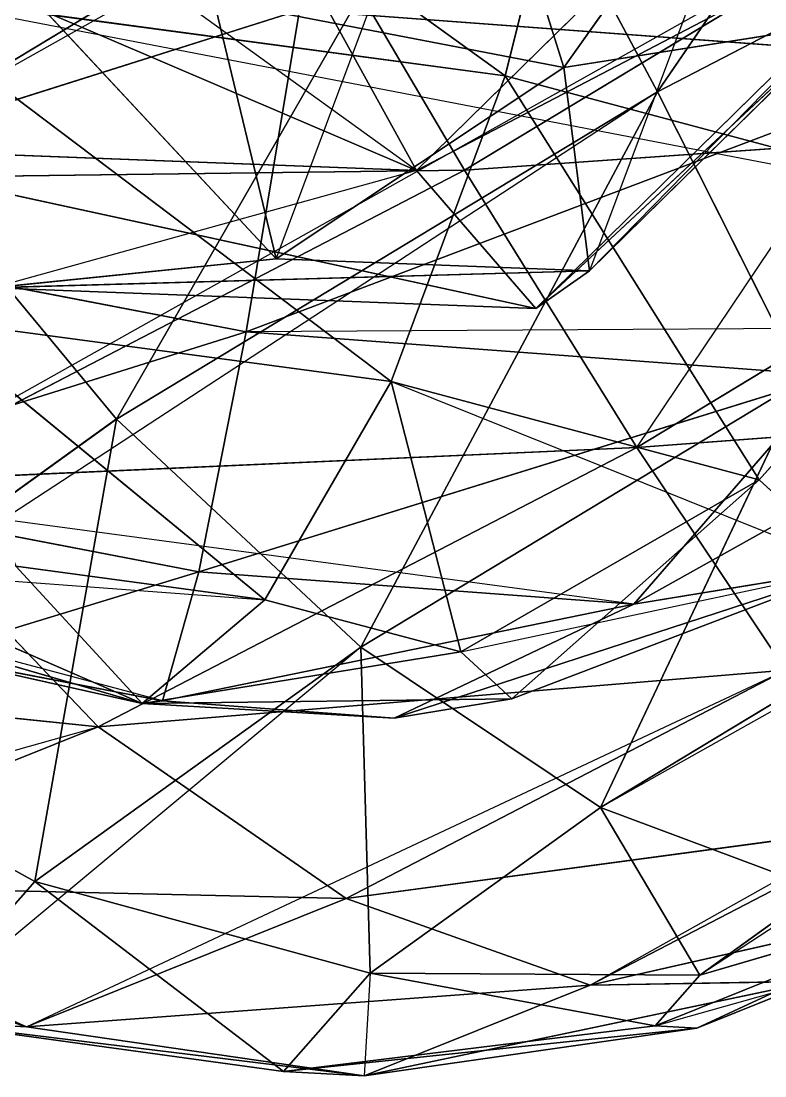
# Model space of a CAD drawing. Header units: metres. Extents: x -96 to 96, y -95 to 95.
# Drawn here: x -18.2 to 31.6, y -95.3 to -24.7 of the extents above; entities that cross this region are included whole.
import ezdxf

# ---------------------------------------------------------------- set-up
doc = ezdxf.new("R2010")
doc.units = ezdxf.units.M

msp = doc.modelspace()

# ---------------------------------------------------------------- linework, layer by layer
for p, q in [((53.25736, 12.761921, -490.5388), (24.44229, -29.412537, -499.74603)), ((53.25736, 12.761921, -490.5388), (24.44229, -29.412537, -499.74603)), ((-27.82807, 2.0124717, -346.3179), (14.248211, -28.329105, -348.05127)), ((-27.82807, 2.0124717, -346.3179), (14.248211, -28.329105, -348.05127)), ((8.312552, -34.679066, -381.56335), (41.955063, -1.609684, -390.4289)), ((8.312552, -34.679066, -381.56335), (41.955063, -1.609684, -390.4289)), ((20.175062, -4.4258366, -343.71844), (14.248211, -28.329105, -348.05127)), ((20.175062, -4.4258366, -343.71844), (14.248211, -28.329105, -348.05127)), ((18.16326, -27.775137, -448.37128), (11.5735655, -6.7144423, -459.78958)), ((18.16326, -27.775137, -448.37128), (11.5735655, -6.7144423, -459.78958)), ((18.16326, -27.775137, -448.37128), (32.551098, -7.5192847, -448.15793)), ((18.16326, -27.775137, -448.37128), (32.551098, -7.5192847, -448.15793)), ((-27.3273, -32.541424, -497.77515), (13.069283, -8.111326, -506.4519)), ((-27.3273, -32.541424, -497.77515), (13.069283, -8.111326, -506.4519)), ((13.069283, -8.111326, -506.4519), (-11.776285, -51.31596, -491.96667)), ((13.069283, -8.111326, -506.4519), (-11.776285, -51.31596, -491.96667)), ((13.069283, -8.111326, -506.4519), (24.44229, -29.412537, -499.74603)), ((13.069283, -8.111326, -506.4519), (24.44229, -29.412537, -499.74603)), ((51.90952, -10.229982, -331.5876), (11.512928, -34.660088, -322.91083)), ((51.90952, -10.229982, -331.5876), (11.512928, -34.660088, -322.91083)), ((24.44229, -29.412537, -499.74603), (60.473938, -10.698093, -485.47873)), ((24.44229, -29.412537, -499.74603), (60.473938, -10.698093, -485.47873)), ((-1.0914116, -40.58866, -439.2924), (-27.252522, -12.49354, -451.17834)), ((-1.0914116, -40.58866, -439.2924), (-27.252522, -12.49354, -451.17834)), ((-0.8056221, -13.742655, -316.68436), (11.512928, -34.660088, -322.91083)), ((-0.8056221, -13.742655, -316.68436), (11.512928, -34.660088, -322.91083)), ((8.312552, -34.679066, -381.56335), (-38.216896, -14.751348, -388.67487)), ((8.312552, -34.679066, -381.56335), (-38.216896, -14.751348, -388.67487)), ((45.41578, -15.281597, -410.8851), (8.312552, -34.679066, -381.56335)), ((45.41578, -15.281597, -410.8851), (8.312552, -34.679066, -381.56335)), ((16.280512, -43.92052, -403.2073), (45.41578, -15.281597, -410.8851)), ((16.280512, -43.92052, -403.2073), (45.41578, -15.281597, -410.8851)), ((8.312552, -34.679066, -381.56335), (-1.8827496, -16.145382, -368.52826)), ((8.312552, -34.679066, -381.56335), (-1.8827496, -16.145382, -368.52826)), ((14.248211, -28.329105, -348.05127), (-27.965034, -22.66735, -350.3372)), ((-27.965034, -22.66735, -350.3372), (6.6028185, -48.81546, -360.18073)), ((14.248211, -28.329105, -348.05127), (-27.965034, -22.66735, -350.3372)), ((-27.965034, -22.66735, -350.3372), (6.6028185, -48.81546, -360.18073)), ((18.16326, -27.775137, -448.37128), (-5.2476873, -23.24913, -455.3568)), ((-5.2476873, -23.24913, -455.3568), (-1.0914116, -40.58866, -439.2924)), ((18.16326, -27.775137, -448.37128), (-5.2476873, -23.24913, -455.3568)), ((-5.2476873, -23.24913, -455.3568), (-1.0914116, -40.58866, -439.2924)), ((0.46653748, -23.937122, -480.59503), (-43.205982, -37.75579, -456.18637)), ((0.46653748, -23.937122, -480.59503), (-43.205982, -37.75579, -456.18637)), ((0.46653748, -23.937122, -480.59503), (-3.0831723, -45.48704, -468.41852)), ((0.46653748, -23.937122, -480.59503), (-3.0831723, -45.48704, -468.41852)), ((0.46653748, -23.937122, -480.59503), (45.056908, -27.245525, -461.7998)), ((0.46653748, -23.937122, -480.59503), (45.056908, -27.245525, -461.7998)), ((36.707375, -24.858818, -432.0935), (16.280512, -43.92052, -403.2073)), ((36.707375, -24.858818, -432.0935), (16.280512, -43.92052, -403.2073)), ((18.16326, -27.775137, -448.37128), (36.707375, -24.858818, -432.0935)), ((18.16326, -27.775137, -448.37128), (36.707375, -24.858818, -432.0935)), ((19.88612, -41.39351, -427.6607), (36.707375, -24.858818, -432.0935)), ((19.88612, -41.39351, -427.6607), (36.707375, -24.858818, -432.0935)), ((45.056908, -27.245525, -461.7998), (-3.0831723, -45.48704, -468.41852)), ((45.056908, -27.245525, -461.7998), (-3.0831723, -45.48704, -468.41852)), ((18.16326, -27.775137, -448.37128), (-1.0914116, -40.58866, -439.2924)), ((18.16326, -27.775137, -448.37128), (-1.0914116, -40.58866, -439.2924)), ((18.16326, -27.775137, -448.37128), (19.88612, -41.39351, -427.6607)), ((18.16326, -27.775137, -448.37128), (19.88612, -41.39351, -427.6607)), ((14.248211, -28.329105, -348.05127), (6.6028185, -48.81546, -360.18073)), ((14.248211, -28.329105, -348.05127), (6.6028185, -48.81546, -360.18073)), ((47.441204, -37.197357, -373.3261), (14.248211, -28.329105, -348.05127)), ((14.248211, -28.329105, -348.05127), (31.23956, -55.397713, -378.9404)), ((47.441204, -37.197357, -373.3261), (14.248211, -28.329105, -348.05127)), ((14.248211, -28.329105, -348.05127), (31.23956, -55.397713, -378.9404)), ((-11.776285, -51.31596, -491.96667), (24.44229, -29.412537, -499.74603)), ((-11.776285, -51.31596, -491.96667), (24.44229, -29.412537, -499.74603)), ((24.44229, -29.412537, -499.74603), (4.577246, -66.59339, -480.68762)), ((24.44229, -29.412537, -499.74603), (4.577246, -66.59339, -480.68762)), ((24.44229, -29.412537, -499.74603), (34.149593, -48.709312, -487.03943)), ((24.44229, -29.412537, -499.74603), (34.149593, -48.709312, -487.03943)), ((11.512928, -34.660088, -322.91083), (59.265495, -31.31207, -342.96698)), ((11.512928, -34.660088, -322.91083), (59.265495, -31.31207, -342.96698)), ((59.265495, -31.31207, -342.96698), (23.046911, -53.2155, -335.18762)), ((59.265495, -31.31207, -342.96698), (23.046911, -53.2155, -335.18762)), ((-33.64251, -33.069374, -404.82666), (8.312552, -34.679066, -381.56335)), ((16.280512, -43.92052, -403.2073), (-33.64251, -33.069374, -404.82666)), ((-33.64251, -33.069374, -404.82666), (8.312552, -34.679066, -381.56335)), ((16.280512, -43.92052, -403.2073), (-33.64251, -33.069374, -404.82666)), ((-27.3273, -32.541424, -497.77515), (-11.776285, -51.31596, -491.96667)), ((-27.3273, -32.541424, -497.77515), (-11.776285, -51.31596, -491.96667)), ((-42.41138, -35.35223, -333.1588), (11.512928, -34.660088, -322.91083)), ((-42.41138, -35.35223, -333.1588), (11.512928, -34.660088, -322.91083)), ((11.512928, -34.660088, -322.91083), (-28.67514, -55.533333, -338.8239)), ((11.512928, -34.660088, -322.91083), (-28.67514, -55.533333, -338.8239)), ((16.280512, -43.92052, -403.2073), (8.312552, -34.679066, -381.56335)), ((16.280512, -43.92052, -403.2073), (8.312552, -34.679066, -381.56335)), ((11.512928, -34.660088, -322.91083), (23.046911, -53.2155, -335.18762)), ((11.512928, -34.660088, -322.91083), (23.046911, -53.2155, -335.18762)), ((47.441204, -37.197357, -373.3261), (31.23956, -55.397713, -378.9404)), ((47.441204, -37.197357, -373.3261), (31.23956, -55.397713, -378.9404)), ((-43.205982, -37.75579, -456.18637), (-3.0831723, -45.48704, -468.41852)), ((-43.205982, -37.75579, -456.18637), (-3.0831723, -45.48704, -468.41852)), ((-1.0914116, -40.58866, -439.2924), (-20.053642, -42.52649, -423.35394)), ((-1.0914116, -40.58866, -439.2924), (-20.053642, -42.52649, -423.35394)), ((-1.0914116, -40.58866, -439.2924), (19.88612, -41.39351, -427.6607)), ((-1.0914116, -40.58866, -439.2924), (19.88612, -41.39351, -427.6607)), ((19.88612, -41.39351, -427.6607), (-20.053642, -42.52649, -423.35394)), ((19.88612, -41.39351, -427.6607), (-20.053642, -42.52649, -423.35394)), ((19.88612, -41.39351, -427.6607), (16.280512, -43.92052, -403.2073)), ((19.88612, -41.39351, -427.6607), (16.280512, -43.92052, -403.2073)), ((-20.053642, -42.52649, -423.35394), (16.280512, -43.92052, -403.2073)), ((-20.053642, -42.52649, -423.35394), (16.280512, -43.92052, -403.2073)), ((6.6028185, -48.81546, -360.18073), (-24.729002, -44.613148, -361.8774)), ((-24.729002, -44.613148, -361.8774), (-1.8389711, -63.413948, -378.64386)), ((6.6028185, -48.81546, -360.18073), (-24.729002, -44.613148, -361.8774)), ((-24.729002, -44.613148, -361.8774), (-1.8389711, -63.413948, -378.64386)), ((56.08258, -45.12255, -414.33533), (22.84329, -63.709953, -437.25287)), ((56.08258, -45.12255, -414.33533), (22.84329, -63.709953, -437.25287)), ((-3.0831723, -45.48704, -468.41852), (-36.04125, -55.812202, -440.44156)), ((-3.0831723, -45.48704, -468.41852), (-36.04125, -55.812202, -440.44156)), ((-3.0831723, -45.48704, -468.41852), (-6.2610073, -61.550545, -449.5206)), ((-3.0831723, -45.48704, -468.41852), (-6.2610073, -61.550545, -449.5206)), ((-3.0831723, -45.48704, -468.41852), (36.12894, -48.396404, -451.89026)), ((-3.0831723, -45.48704, -468.41852), (36.12894, -48.396404, -451.89026)), ((36.12894, -48.396404, -451.89026), (-6.2610073, -61.550545, -449.5206)), ((36.12894, -48.396404, -451.89026), (-6.2610073, -61.550545, -449.5206)), ((4.577246, -66.59339, -480.68762), (34.149593, -48.709312, -487.03943)), ((4.577246, -66.59339, -480.68762), (34.149593, -48.709312, -487.03943)), ((34.149593, -48.709312, -487.03943), (20.618853, -77.332596, -464.70667)), ((34.149593, -48.709312, -487.03943), (20.618853, -77.332596, -464.70667)), ((36.12894, -48.396404, -451.89026), (22.84329, -63.709953, -437.25287)), ((36.12894, -48.396404, -451.89026), (22.84329, -63.709953, -437.25287)), ((6.6028185, -48.81546, -360.18073), (-1.8389711, -63.413948, -378.64386)), ((6.6028185, -48.81546, -360.18073), (-1.8389711, -63.413948, -378.64386)), ((31.23956, -55.397713, -378.9404), (6.6028185, -48.81546, -360.18073)), ((6.6028185, -48.81546, -360.18073), (11.269968, -66.9163, -388.62567)), ((31.23956, -55.397713, -378.9404), (6.6028185, -48.81546, -360.18073)), ((6.6028185, -48.81546, -360.18073), (11.269968, -66.9163, -388.62567)), ((23.046911, -53.2155, -335.18762), (62.58262, -50.260277, -359.0299)), ((23.046911, -53.2155, -335.18762), (62.58262, -50.260277, -359.0299)), ((-38.47709, -70.53939, -464.22513), (-11.776285, -51.31596, -491.96667)), ((-38.47709, -70.53939, -464.22513), (-11.776285, -51.31596, -491.96667)), ((-11.776285, -51.31596, -491.96667), (-17.223864, -82.289246, -458.03674)), ((-11.776285, -51.31596, -491.96667), (-17.223864, -82.289246, -458.03674)), ((-11.776285, -51.31596, -491.96667), (4.577246, -66.59339, -480.68762)), ((-11.776285, -51.31596, -491.96667), (4.577246, -66.59339, -480.68762)), ((-28.67514, -55.533333, -338.8239), (23.046911, -53.2155, -335.18762)), ((-28.67514, -55.533333, -338.8239), (23.046911, -53.2155, -335.18762)), ((23.046911, -53.2155, -335.18762), (-12.984734, -71.92995, -349.45493)), ((23.046911, -53.2155, -335.18762), (-12.984734, -71.92995, -349.45493)), ((23.046911, -53.2155, -335.18762), (33.01026, -68.144356, -352.67807)), ((23.046911, -53.2155, -335.18762), (33.01026, -68.144356, -352.67807)), ((-28.67514, -55.533333, -338.8239), (-12.984734, -71.92995, -349.45493)), ((-28.67514, -55.533333, -338.8239), (-12.984734, -71.92995, -349.45493)), ((31.23956, -55.397713, -378.9404), (11.269968, -66.9163, -388.62567)), ((31.23956, -55.397713, -378.9404), (11.269968, -66.9163, -388.62567)), ((31.23956, -55.397713, -378.9404), (14.682716, -70.0462, -404.82147)), ((31.23956, -55.397713, -378.9404), (14.682716, -70.0462, -404.82147)), ((37.653427, -61.28001, -409.37857), (31.23956, -55.397713, -378.9404)), ((37.653427, -61.28001, -409.37857), (31.23956, -55.397713, -378.9404)), ((-36.04125, -55.812202, -440.44156), (-6.2610073, -61.550545, -449.5206)), ((-36.04125, -55.812202, -440.44156), (-6.2610073, -61.550545, -449.5206)), ((-30.943281, -61.254543, -390.9116), (-10.058958, -70.363785, -401.2137)), ((-30.943281, -61.254543, -390.9116), (-10.058958, -70.363785, -401.2137)), ((-1.8389711, -63.413948, -378.64386), (-18.510288, -61.177948, -379.54663)), ((-18.510288, -61.177948, -379.54663), (-10.058958, -70.363785, -401.2137)), ((-1.8389711, -63.413948, -378.64386), (-18.510288, -61.177948, -379.54663)), ((-18.510288, -61.177948, -379.54663), (-10.058958, -70.363785, -401.2137)), ((37.653427, -61.28001, -409.37857), (6.8024063, -71.33915, -419.65308)), ((37.653427, -61.28001, -409.37857), (6.8024063, -71.33915, -419.65308)), ((37.653427, -61.28001, -409.37857), (14.682716, -70.0462, -404.82147)), ((37.653427, -61.28001, -409.37857), (14.682716, -70.0462, -404.82147)), ((22.84329, -63.709953, -437.25287), (37.653427, -61.28001, -409.37857)), ((22.84329, -63.709953, -437.25287), (37.653427, -61.28001, -409.37857)), ((-6.2610073, -61.550545, -449.5206), (-24.529411, -67.13684, -421.34976)), ((-6.2610073, -61.550545, -449.5206), (-24.529411, -67.13684, -421.34976)), ((-6.2610073, -61.550545, -449.5206), (-8.683671, -70.19015, -426.1806)), ((-6.2610073, -61.550545, -449.5206), (-8.683671, -70.19015, -426.1806)), ((-6.2610073, -61.550545, -449.5206), (22.84329, -63.709953, -437.25287)), ((-6.2610073, -61.550545, -449.5206), (22.84329, -63.709953, -437.25287)), ((-1.8389711, -63.413948, -378.64386), (-10.058958, -70.363785, -401.2137)), ((-1.8389711, -63.413948, -378.64386), (-10.058958, -70.363785, -401.2137)), ((11.269968, -66.9163, -388.62567), (-1.8389711, -63.413948, -378.64386)), ((11.269968, -66.9163, -388.62567), (-1.8389711, -63.413948, -378.64386)), ((-33.32042, -63.60789, -407.42093), (-10.058958, -70.363785, -401.2137)), ((-33.32042, -63.60789, -407.42093), (-10.058958, -70.363785, -401.2137)), ((22.84329, -63.709953, -437.25287), (-8.683671, -70.19015, -426.1806)), ((22.84329, -63.709953, -437.25287), (-8.683671, -70.19015, -426.1806)), ((22.84329, -63.709953, -437.25287), (6.8024063, -71.33915, -419.65308)), ((22.84329, -63.709953, -437.25287), (6.8024063, -71.33915, -419.65308)), ((20.618853, -77.332596, -464.70667), (41.52966, -64.686646, -469.19806)), ((20.618853, -77.332596, -464.70667), (41.52966, -64.686646, -469.19806)), ((-17.223864, -82.289246, -458.03674), (4.577246, -66.59339, -480.68762)), ((-17.223864, -82.289246, -458.03674), (4.577246, -66.59339, -480.68762)), ((11.269968, -66.9163, -388.62567), (-10.058958, -70.363785, -401.2137)), ((11.269968, -66.9163, -388.62567), (-10.058958, -70.363785, -401.2137)), ((4.577246, -66.59339, -480.68762), (5.2031345, -88.431244, -448.69006)), ((4.577246, -66.59339, -480.68762), (20.618853, -77.332596, -464.70667)), ((4.577246, -66.59339, -480.68762), (5.2031345, -88.431244, -448.69006)), ((4.577246, -66.59339, -480.68762), (20.618853, -77.332596, -464.70667)), ((14.682716, -70.0462, -404.82147), (11.269968, -66.9163, -388.62567)), ((14.682716, -70.0462, -404.82147), (11.269968, -66.9163, -388.62567)), ((-57.886345, -67.256744, -375.06296), (-12.984734, -71.92995, -349.45493)), ((-57.886345, -67.256744, -375.06296), (-12.984734, -71.92995, -349.45493)), ((-24.529411, -67.13684, -421.34976), (-8.683671, -70.19015, -426.1806)), ((-24.529411, -67.13684, -421.34976), (-10.058958, -70.363785, -401.2137)), ((-24.529411, -67.13684, -421.34976), (-8.683671, -70.19015, -426.1806)), ((-24.529411, -67.13684, -421.34976), (-10.058958, -70.363785, -401.2137)), ((-12.984734, -71.92995, -349.45493), (33.01026, -68.144356, -352.67807)), ((-12.984734, -71.92995, -349.45493), (33.01026, -68.144356, -352.67807)), ((33.01026, -68.144356, -352.67807), (3.5905495, -83.42463, -364.32727)), ((33.01026, -68.144356, -352.67807), (3.5905495, -83.42463, -364.32727)), ((-38.47709, -70.53939, -464.22513), (-17.223864, -82.289246, -458.03674)), ((-38.47709, -70.53939, -464.22513), (-17.223864, -82.289246, -458.03674)), ((14.682716, -70.0462, -404.82147), (-10.058958, -70.363785, -401.2137)), ((14.682716, -70.0462, -404.82147), (-10.058958, -70.363785, -401.2137)), ((-8.683671, -70.19015, -426.1806), (-10.058958, -70.363785, -401.2137)), ((-8.683671, -70.19015, -426.1806), (-10.058958, -70.363785, -401.2137)), ((6.8024063, -71.33915, -419.65308), (-10.058958, -70.363785, -401.2137)), ((6.8024063, -71.33915, -419.65308), (-10.058958, -70.363785, -401.2137)), ((-8.683671, -70.19015, -426.1806), (6.8024063, -71.33915, -419.65308)), ((-8.683671, -70.19015, -426.1806), (6.8024063, -71.33915, -419.65308)), ((6.8024063, -71.33915, -419.65308), (14.682716, -70.0462, -404.82147)), ((6.8024063, -71.33915, -419.65308), (14.682716, -70.0462, -404.82147)), ((-12.984734, -71.92995, -349.45493), (-39.174774, -82.44087, -381.94592)), ((-12.984734, -71.92995, -349.45493), (-39.174774, -82.44087, -381.94592)), ((-12.984734, -71.92995, -349.45493), (3.5905495, -83.42463, -364.32727)), ((-12.984734, -71.92995, -349.45493), (3.5905495, -83.42463, -364.32727)), ((5.2031345, -88.431244, -448.69006), (20.618853, -77.332596, -464.70667)), ((5.2031345, -88.431244, -448.69006), (20.618853, -77.332596, -464.70667)), ((20.618853, -77.332596, -464.70667), (27.27555, -88.5468, -436.82205)), ((20.618853, -77.332596, -464.70667), (35.255314, -82.80171, -445.11285)), ((20.618853, -77.332596, -464.70667), (27.27555, -88.5468, -436.82205)), ((20.618853, -77.332596, -464.70667), (35.255314, -82.80171, -445.11285)), ((3.5905495, -83.42463, -364.32727), (40.724037, -78.42929, -374.19022)), ((3.5905495, -83.42463, -364.32727), (40.724037, -78.42929, -374.19022)), ((40.724037, -78.42929, -374.19022), (19.921156, -89.234085, -382.42743)), ((40.724037, -78.42929, -374.19022), (19.921156, -89.234085, -382.42743)), ((-48.50563, -81.93189, -423.95477), (-17.793526, -92.00676, -390.85608)), ((-48.50563, -81.93189, -423.95477), (-17.793526, -92.00676, -390.85608)), ((-39.174774, -82.44087, -381.94592), (3.5905495, -83.42463, -364.32727)), ((-39.174774, -82.44087, -381.94592), (-17.793526, -92.00676, -390.85608)), ((-39.174774, -82.44087, -381.94592), (3.5905495, -83.42463, -364.32727)), ((-39.174774, -82.44087, -381.94592), (-17.793526, -92.00676, -390.85608)), ((-25.412132, -91.59119, -425.15613), (-17.223864, -82.289246, -458.03674)), ((-25.412132, -91.59119, -425.15613), (-17.223864, -82.289246, -458.03674)), ((-17.223864, -82.289246, -458.03674), (-0.5868454, -95.00871, -425.43994)), ((-17.223864, -82.289246, -458.03674), (5.2031345, -88.431244, -448.69006)), ((-17.223864, -82.289246, -458.03674), (-0.5868454, -95.00871, -425.43994)), ((-17.223864, -82.289246, -458.03674), (5.2031345, -88.431244, -448.69006)), ((24.27844, -91.951546, -424.7869), (47.489197, -82.62802, -423.24146)), ((24.27844, -91.951546, -424.7869), (47.489197, -82.62802, -423.24146)), ((27.067043, -92.10366, -412.2322), (47.489197, -82.62802, -423.24146)), ((27.067043, -92.10366, -412.2322), (47.489197, -82.62802, -423.24146)), ((27.27555, -88.5468, -436.82205), (47.489197, -82.62802, -423.24146)), ((27.27555, -88.5468, -436.82205), (47.489197, -82.62802, -423.24146)), ((27.27555, -88.5468, -436.82205), (35.255314, -82.80171, -445.11285)), ((27.27555, -88.5468, -436.82205), (35.255314, -82.80171, -445.11285)), ((3.5905495, -83.42463, -364.32727), (-17.793526, -92.00676, -390.85608)), ((3.5905495, -83.42463, -364.32727), (-17.793526, -92.00676, -390.85608)), ((3.5905495, -83.42463, -364.32727), (19.921156, -89.234085, -382.42743)), ((3.5905495, -83.42463, -364.32727), (19.921156, -89.234085, -382.42743)), ((19.921156, -89.234085, -382.42743), (45.66253, -83.3694, -398.2581)), ((19.921156, -89.234085, -382.42743), (45.66253, -83.3694, -398.2581)), ((-0.5868454, -95.00871, -425.43994), (5.2031345, -88.431244, -448.69006)), ((-0.5868454, -95.00871, -425.43994), (5.2031345, -88.431244, -448.69006)), ((4.8003235, -95.30257, -401.18616), (34.894165, -88.96238, -402.52197)), ((4.8003235, -95.30257, -401.18616), (34.894165, -88.96238, -402.52197)), ((5.2031345, -88.431244, -448.69006), (24.27844, -91.951546, -424.7869)), ((5.2031345, -88.431244, -448.69006), (27.27555, -88.5468, -436.82205)), ((5.2031345, -88.431244, -448.69006), (24.27844, -91.951546, -424.7869)), ((5.2031345, -88.431244, -448.69006), (27.27555, -88.5468, -436.82205)), ((19.921156, -89.234085, -382.42743), (34.894165, -88.96238, -402.52197)), ((19.921156, -89.234085, -382.42743), (34.894165, -88.96238, -402.52197)), ((24.27844, -91.951546, -424.7869), (27.27555, -88.5468, -436.82205)), ((24.27844, -91.951546, -424.7869), (27.27555, -88.5468, -436.82205)), ((34.894165, -88.96238, -402.52197), (27.067043, -92.10366, -412.2322)), ((34.894165, -88.96238, -402.52197), (27.067043, -92.10366, -412.2322)), ((-17.793526, -92.00676, -390.85608), (19.921156, -89.234085, -382.42743)), ((-17.793526, -92.00676, -390.85608), (19.921156, -89.234085, -382.42743)), ((19.921156, -89.234085, -382.42743), (4.8003235, -95.30257, -401.18616)), ((19.921156, -89.234085, -382.42743), (4.8003235, -95.30257, -401.18616)), ((-17.793526, -92.00676, -390.85608), (-25.412132, -91.59119, -425.15613)), ((-25.412132, -91.59119, -425.15613), (4.8003235, -95.30257, -401.18616)), ((-25.412132, -91.59119, -425.15613), (-0.5868454, -95.00871, -425.43994)), ((-17.793526, -92.00676, -390.85608), (-25.412132, -91.59119, -425.15613)), ((-25.412132, -91.59119, -425.15613), (4.8003235, -95.30257, -401.18616)), ((-25.412132, -91.59119, -425.15613), (-0.5868454, -95.00871, -425.43994)), ((-17.793526, -92.00676, -390.85608), (4.8003235, -95.30257, -401.18616)), ((-17.793526, -92.00676, -390.85608), (4.8003235, -95.30257, -401.18616)), ((-0.5868454, -95.00871, -425.43994), (24.27844, -91.951546, -424.7869)), ((-0.5868454, -95.00871, -425.43994), (24.27844, -91.951546, -424.7869)), ((-0.5868454, -95.00871, -425.43994), (27.067043, -92.10366, -412.2322)), ((-0.5868454, -95.00871, -425.43994), (27.067043, -92.10366, -412.2322)), ((4.8003235, -95.30257, -401.18616), (27.067043, -92.10366, -412.2322)), ((4.8003235, -95.30257, -401.18616), (27.067043, -92.10366, -412.2322)), ((27.067043, -92.10366, -412.2322), (24.27844, -91.951546, -424.7869)), ((27.067043, -92.10366, -412.2322), (24.27844, -91.951546, -424.7869)), ((4.8003235, -95.30257, -401.18616), (-0.5868454, -95.00871, -425.43994)), ((4.8003235, -95.30257, -401.18616), (-0.5868454, -95.00871, -425.43994))]:
    msp.add_line(p, q)
for points in [[(-27.3273, -32.541424, -497.77515), (-41.015987, -11.549254, -497.71722), (0.8056259, 13.742645, -506.70004), (0.80572593, 13.742745, -506.69995)], [(-27.3273, -32.541424, -497.77515), (0.8056259, 13.742645, -506.70004), (13.069283, -8.111326, -506.4519), (13.069383, -8.111226, -506.4518)], [(-27.3273, -32.541424, -497.77515), (13.069283, -8.111326, -506.4519), (53.25736, 12.761921, -490.5388), (53.257458, 12.762021, -490.5387)], [(24.44229, -29.412537, -499.74603), (13.069283, -8.111326, -506.4519), (53.25736, 12.761921, -490.5388), (53.257458, 12.762021, -490.5387)], [(24.44229, -29.412537, -499.74603), (53.25736, 12.761921, -490.5388), (60.473938, -10.698093, -485.47873), (60.474037, -10.697993, -485.47864)], [(-41.955063, 1.6096878, -436.9555), (-33.64251, -33.069374, -404.82666), (8.312552, -34.679066, -381.56335), (8.312653, -34.678967, -381.56326)], [(14.248211, -28.329105, -348.05127), (-27.82807, 2.0124717, -346.3179), (-27.965034, -22.66735, -350.3372), (-27.964935, -22.667252, -350.3371)], [(14.248211, -28.329105, -348.05127), (20.175062, -4.4258366, -343.71844), (-27.82807, 2.0124717, -346.3179), (-27.82797, 2.0125716, -346.3178)], [(-1.8827496, -16.145382, -368.52826), (8.312552, -34.679066, -381.56335), (41.955063, -1.609684, -390.4289), (41.955162, -1.609584, -390.4288)], [(8.312552, -34.679066, -381.56335), (45.41578, -15.281597, -410.8851), (41.955063, -1.609684, -390.4289), (41.955162, -1.609584, -390.4288)], [(0.46653748, -23.937122, -480.59503), (48.550346, -2.8084364, -465.78622), (45.056908, -27.245525, -461.7998), (45.057007, -27.245426, -461.7997)], [(47.441204, -37.197357, -373.3261), (20.175062, -4.4258366, -343.71844), (14.248211, -28.329105, -348.05127), (14.248311, -28.329006, -348.05118)], [(47.441204, -37.197357, -373.3261), (57.92074, -14.510439, -372.45993), (20.175062, -4.4258366, -343.71844), (20.175161, -4.4257364, -343.71835)], [(11.5735655, -6.7144423, -459.78958), (18.16326, -27.775137, -448.37128), (-5.2476873, -23.24913, -455.3568), (-5.247587, -23.249031, -455.35672)], [(11.5735655, -6.7144423, -459.78958), (-5.2476873, -23.24913, -455.3568), (-1.0914116, -40.58866, -439.2924), (-1.0913116, -40.588562, -439.2923)], [(32.551098, -7.5192847, -448.15793), (18.16326, -27.775137, -448.37128), (11.5735655, -6.7144423, -459.78958), (11.573666, -6.714342, -459.7895)], [(36.707375, -24.858818, -432.0935), (18.16326, -27.775137, -448.37128), (32.551098, -7.5192847, -448.15793), (32.551197, -7.5191846, -448.15784)], [(19.88612, -41.39351, -427.6607), (36.707375, -24.858818, -432.0935), (32.551098, -7.5192847, -448.15793), (32.551197, -7.5191846, -448.15784)], [(-11.776285, -51.31596, -491.96667), (-27.3273, -32.541424, -497.77515), (13.069283, -8.111326, -506.4519), (13.069383, -8.111226, -506.4518)], [(-11.776285, -51.31596, -491.96667), (13.069283, -8.111326, -506.4519), (24.44229, -29.412537, -499.74603), (24.442389, -29.412437, -499.74594)], [(51.90952, -10.229982, -331.5876), (11.512928, -34.660088, -322.91083), (-28.67514, -55.533333, -338.8239), (-28.675041, -55.533234, -338.82382)], [(51.90952, -10.229982, -331.5876), (-0.8056221, -13.742655, -316.68436), (11.512928, -34.660088, -322.91083), (11.513028, -34.65999, -322.91074)], [(59.265495, -31.31207, -342.96698), (51.90952, -10.229982, -331.5876), (11.512928, -34.660088, -322.91083), (11.513028, -34.65999, -322.91074)], [(51.90952, -10.229982, -331.5876), (59.265495, -31.31207, -342.96698), (23.046911, -53.2155, -335.18762), (23.04701, -53.2154, -335.18753)], [(34.149593, -48.709312, -487.03943), (24.44229, -29.412537, -499.74603), (60.473938, -10.698093, -485.47873), (60.474037, -10.697993, -485.47864)], [(-27.252522, -12.49354, -451.17834), (-5.2476873, -23.24913, -455.3568), (-1.0914116, -40.58866, -439.2924), (-1.0913116, -40.588562, -439.2923)], [(-27.252522, -12.49354, -451.17834), (-1.0914116, -40.58866, -439.2924), (-20.053642, -42.52649, -423.35394), (-20.053543, -42.52639, -423.35385)], [(-0.8056221, -13.742655, -316.68436), (-53.257355, -12.761917, -332.84558), (-42.41138, -35.35223, -333.1588), (-42.41128, -35.35213, -333.15872)], [(-0.8056221, -13.742655, -316.68436), (-42.41138, -35.35223, -333.1588), (-72.65304, -47.4892, -370.6762), (-72.65294, -47.4891, -370.67612)], [(11.512928, -34.660088, -322.91083), (-0.8056221, -13.742655, -316.68436), (-42.41138, -35.35223, -333.1588), (-42.41128, -35.35213, -333.15872)], [(-38.216896, -14.751348, -388.67487), (-33.64251, -33.069374, -404.82666), (8.312552, -34.679066, -381.56335), (8.312653, -34.678967, -381.56326)], [(-38.216896, -14.751348, -388.67487), (8.312552, -34.679066, -381.56335), (-1.8827496, -16.145382, -368.52826), (-1.8826495, -16.145283, -368.52817)], [(-43.205982, -37.75579, -456.18637), (-45.15944, -15.145468, -466.68515), (0.46653748, -23.937122, -480.59503), (0.46663746, -23.937023, -480.59494)], [(8.312552, -34.679066, -381.56335), (16.280512, -43.92052, -403.2073), (45.41578, -15.281597, -410.8851), (45.41588, -15.281497, -410.885)], [(16.280512, -43.92052, -403.2073), (36.707375, -24.858818, -432.0935), (45.41578, -15.281597, -410.8851), (45.41588, -15.281497, -410.885)], [(19.88612, -41.39351, -427.6607), (16.280512, -43.92052, -403.2073), (45.41578, -15.281597, -410.8851), (45.41588, -15.281497, -410.885)], [(6.6028185, -48.81546, -360.18073), (14.248211, -28.329105, -348.05127), (-27.965034, -22.66735, -350.3372), (-27.964935, -22.667252, -350.3371)], [(47.441204, -37.197357, -373.3261), (14.248211, -28.329105, -348.05127), (-27.965034, -22.66735, -350.3372), (-27.964935, -22.667252, -350.3371)], [(6.6028185, -48.81546, -360.18073), (-27.965034, -22.66735, -350.3372), (-24.729002, -44.613148, -361.8774), (-24.728903, -44.61305, -361.87732)], [(-5.2476873, -23.24913, -455.3568), (18.16326, -27.775137, -448.37128), (-1.0914116, -40.58866, -439.2924), (-1.0913116, -40.588562, -439.2923)], [(-43.205982, -37.75579, -456.18637), (0.46653748, -23.937122, -480.59503), (-3.0831723, -45.48704, -468.41852), (-3.0830724, -45.486942, -468.41843)], [(-3.0831723, -45.48704, -468.41852), (0.46653748, -23.937122, -480.59503), (45.056908, -27.245525, -461.7998), (45.057007, -27.245426, -461.7997)], [(16.280512, -43.92052, -403.2073), (19.88612, -41.39351, -427.6607), (36.707375, -24.858818, -432.0935), (36.707474, -24.858719, -432.0934)], [(19.88612, -41.39351, -427.6607), (18.16326, -27.775137, -448.37128), (36.707375, -24.858818, -432.0935), (36.707474, -24.858719, -432.0934)], [(-3.0831723, -45.48704, -468.41852), (45.056908, -27.245525, -461.7998), (36.12894, -48.396404, -451.89026), (36.12904, -48.396305, -451.89017)], [(-1.0914116, -40.58866, -439.2924), (18.16326, -27.775137, -448.37128), (19.88612, -41.39351, -427.6607), (19.886219, -41.39341, -427.6606)], [(18.16326, -27.775137, -448.37128), (18.16326, -27.775137, -448.37128), (18.16326, -27.775137, -448.37128), (18.163359, -27.775038, -448.3712)], [(18.16326, -27.775137, -448.37128), (18.16326, -27.775137, -448.37128), (18.16326, -27.775137, -448.37128), (18.163359, -27.775038, -448.3712)], [(31.23956, -55.397713, -378.9404), (14.248211, -28.329105, -348.05127), (6.6028185, -48.81546, -360.18073), (6.6029186, -48.81536, -360.18063)], [(31.23956, -55.397713, -378.9404), (47.441204, -37.197357, -373.3261), (14.248211, -28.329105, -348.05127), (14.248311, -28.329006, -348.05118)], [(-38.47709, -70.53939, -464.22513), (-11.776285, -51.31596, -491.96667), (24.44229, -29.412537, -499.74603), (24.442389, -29.412437, -499.74594)], [(4.577246, -66.59339, -480.68762), (-11.776285, -51.31596, -491.96667), (24.44229, -29.412537, -499.74603), (24.442389, -29.412437, -499.74594)], [(4.577246, -66.59339, -480.68762), (24.44229, -29.412537, -499.74603), (34.149593, -48.709312, -487.03943), (34.149693, -48.709213, -487.03934)], [(59.265495, -31.31207, -342.96698), (11.512928, -34.660088, -322.91083), (23.046911, -53.2155, -335.18762), (23.04701, -53.2154, -335.18753)], [(62.58262, -50.260277, -359.0299), (59.265495, -31.31207, -342.96698), (23.046911, -53.2155, -335.18762), (23.04701, -53.2154, -335.18753)], [(-38.47709, -70.53939, -464.22513), (-27.3273, -32.541424, -497.77515), (-11.776285, -51.31596, -491.96667), (-11.776185, -51.31586, -491.96658)], [(8.312552, -34.679066, -381.56335), (8.312552, -34.679066, -381.56335), (-33.64251, -33.069374, -404.82666), (-33.64241, -33.069275, -404.82657)], [(-33.64251, -33.069374, -404.82666), (-20.053642, -42.52649, -423.35394), (16.280512, -43.92052, -403.2073), (16.280611, -43.92042, -403.2072)], [(-33.64251, -33.069374, -404.82666), (16.280512, -43.92052, -403.2073), (8.312552, -34.679066, -381.56335), (8.312653, -34.678967, -381.56326)], [(11.512928, -34.660088, -322.91083), (-42.41138, -35.35223, -333.1588), (-28.67514, -55.533333, -338.8239), (-28.675041, -55.533234, -338.82382)], [(23.046911, -53.2155, -335.18762), (11.512928, -34.660088, -322.91083), (-28.67514, -55.533333, -338.8239), (-28.675041, -55.533234, -338.82382)], [(-20.053642, -42.52649, -423.35394), (16.280512, -43.92052, -403.2073), (8.312552, -34.679066, -381.56335), (8.312653, -34.678967, -381.56326)], [(37.653427, -61.28001, -409.37857), (47.441204, -37.197357, -373.3261), (31.23956, -55.397713, -378.9404), (31.239658, -55.397614, -378.9403)], [(-36.04125, -55.812202, -440.44156), (-43.205982, -37.75579, -456.18637), (-3.0831723, -45.48704, -468.41852), (-3.0830724, -45.486942, -468.41843)], [(-20.053642, -42.52649, -423.35394), (-1.0914116, -40.58866, -439.2924), (19.88612, -41.39351, -427.6607), (19.886219, -41.39341, -427.6606)], [(-20.053642, -42.52649, -423.35394), (19.88612, -41.39351, -427.6607), (16.280512, -43.92052, -403.2073), (16.280611, -43.92042, -403.2072)], [(16.280512, -43.92052, -403.2073), (16.280512, -43.92052, -403.2073), (-20.053642, -42.52649, -423.35394), (-20.053543, -42.52639, -423.35385)], [(-1.8389711, -63.413948, -378.64386), (6.6028185, -48.81546, -360.18073), (-24.729002, -44.613148, -361.8774), (-24.728903, -44.61305, -361.87732)], [(-1.8389711, -63.413948, -378.64386), (-24.729002, -44.613148, -361.8774), (-18.510288, -61.177948, -379.54663), (-18.51019, -61.17785, -379.54654)], [(-3.0831723, -45.48704, -468.41852), (36.12894, -48.396404, -451.89026), (56.08258, -45.12255, -414.33533), (56.08268, -45.12245, -414.33524)], [(22.84329, -63.709953, -437.25287), (36.12894, -48.396404, -451.89026), (56.08258, -45.12255, -414.33533), (56.08268, -45.12245, -414.33524)], [(22.84329, -63.709953, -437.25287), (56.08258, -45.12255, -414.33533), (37.653427, -61.28001, -409.37857), (37.653526, -61.27991, -409.37848)], [(-36.04125, -55.812202, -440.44156), (-3.0831723, -45.48704, -468.41852), (-6.2610073, -61.550545, -449.5206), (-6.260907, -61.550446, -449.5205)], [(-6.2610073, -61.550545, -449.5206), (-3.0831723, -45.48704, -468.41852), (36.12894, -48.396404, -451.89026), (36.12904, -48.396305, -451.89017)], [(-6.2610073, -61.550545, -449.5206), (36.12894, -48.396404, -451.89026), (22.84329, -63.709953, -437.25287), (22.84339, -63.709854, -437.25278)], [(20.618853, -77.332596, -464.70667), (4.577246, -66.59339, -480.68762), (34.149593, -48.709312, -487.03943), (34.149693, -48.709213, -487.03934)], [(20.618853, -77.332596, -464.70667), (34.149593, -48.709312, -487.03943), (41.52966, -64.686646, -469.19806), (41.52976, -64.68655, -469.19797)], [(11.269968, -66.9163, -388.62567), (6.6028185, -48.81546, -360.18073), (-1.8389711, -63.413948, -378.64386), (-1.8388711, -63.41385, -378.64377)], [(11.269968, -66.9163, -388.62567), (31.23956, -55.397713, -378.9404), (6.6028185, -48.81546, -360.18073), (6.6029186, -48.81536, -360.18063)], [(37.653427, -61.28001, -409.37857), (31.23956, -55.397713, -378.9404), (6.6028185, -48.81546, -360.18073), (6.6029186, -48.81536, -360.18063)], [(62.58262, -50.260277, -359.0299), (23.046911, -53.2155, -335.18762), (33.01026, -68.144356, -352.67807), (33.01036, -68.14426, -352.67798)], [(-17.223864, -82.289246, -458.03674), (-38.47709, -70.53939, -464.22513), (-11.776285, -51.31596, -491.96667), (-11.776185, -51.31586, -491.96658)], [(-17.223864, -82.289246, -458.03674), (-11.776285, -51.31596, -491.96667), (4.577246, -66.59339, -480.68762), (4.5773463, -66.59329, -480.68753)], [(23.046911, -53.2155, -335.18762), (-28.67514, -55.533333, -338.8239), (-12.984734, -71.92995, -349.45493), (-12.984633, -71.92985, -349.45483)], [(33.01026, -68.144356, -352.67807), (23.046911, -53.2155, -335.18762), (-12.984734, -71.92995, -349.45493), (-12.984633, -71.92985, -349.45483)], [(20.618853, -77.332596, -464.70667), (41.52966, -64.686646, -469.19806), (62.33255, -53.88185, -460.96085), (62.33265, -53.881752, -460.96075)], [(-12.984734, -71.92995, -349.45493), (-28.67514, -55.533333, -338.8239), (-57.886345, -67.256744, -375.06296), (-57.886246, -67.256645, -375.06287)], [(14.682716, -70.0462, -404.82147), (31.23956, -55.397713, -378.9404), (11.269968, -66.9163, -388.62567), (11.270068, -66.9162, -388.62558)], [(14.682716, -70.0462, -404.82147), (37.653427, -61.28001, -409.37857), (31.23956, -55.397713, -378.9404), (31.239658, -55.397614, -378.9403)], [(-24.529411, -67.13684, -421.34976), (-36.04125, -55.812202, -440.44156), (-6.2610073, -61.550545, -449.5206), (-6.260907, -61.550446, -449.5205)], [(-36.04125, -55.812202, -440.44156), (-6.2610073, -61.550545, -449.5206), (22.84329, -63.709953, -437.25287), (22.84339, -63.709854, -437.25278)], [(-10.058958, -70.363785, -401.2137), (-30.943281, -61.254543, -390.9116), (-33.32042, -63.60789, -407.42093), (-33.32032, -63.60779, -407.42084)], [(-10.058958, -70.363785, -401.2137), (-18.510288, -61.177948, -379.54663), (-30.943281, -61.254543, -390.9116), (-30.943182, -61.254444, -390.9115)], [(-1.8389711, -63.413948, -378.64386), (-18.510288, -61.177948, -379.54663), (-30.943281, -61.254543, -390.9116), (-30.943182, -61.254444, -390.9115)], [(-10.058958, -70.363785, -401.2137), (-1.8389711, -63.413948, -378.64386), (-18.510288, -61.177948, -379.54663), (-18.51019, -61.17785, -379.54654)], [(6.8024063, -71.33915, -419.65308), (22.84329, -63.709953, -437.25287), (37.653427, -61.28001, -409.37857), (37.653526, -61.27991, -409.37848)], [(6.8024063, -71.33915, -419.65308), (37.653427, -61.28001, -409.37857), (14.682716, -70.0462, -404.82147), (14.6828165, -70.046104, -404.82138)], [(37.653427, -61.28001, -409.37857), (14.682716, -70.0462, -404.82147), (11.269968, -66.9163, -388.62567), (11.270068, -66.9162, -388.62558)], [(37.653427, -61.28001, -409.37857), (37.653427, -61.28001, -409.37857), (22.84329, -63.709953, -437.25287), (22.84339, -63.709854, -437.25278)], [(-24.529411, -67.13684, -421.34976), (-6.2610073, -61.550545, -449.5206), (-8.683671, -70.19015, -426.1806), (-8.683571, -70.19005, -426.1805)], [(-8.683671, -70.19015, -426.1806), (-6.2610073, -61.550545, -449.5206), (22.84329, -63.709953, -437.25287), (22.84339, -63.709854, -437.25278)], [(-10.058958, -70.363785, -401.2137), (11.269968, -66.9163, -388.62567), (-1.8389711, -63.413948, -378.64386), (-1.8388711, -63.41385, -378.64377)], [(-10.058958, -70.363785, -401.2137), (-33.32042, -63.60789, -407.42093), (-24.529411, -67.13684, -421.34976), (-24.529312, -67.13674, -421.34967)], [(-33.32042, -63.60789, -407.42093), (-24.529411, -67.13684, -421.34976), (-8.683671, -70.19015, -426.1806), (-8.683571, -70.19005, -426.1805)], [(-8.683671, -70.19015, -426.1806), (22.84329, -63.709953, -437.25287), (6.8024063, -71.33915, -419.65308), (6.8025064, -71.33905, -419.65298)], [(35.255314, -82.80171, -445.11285), (20.618853, -77.332596, -464.70667), (41.52966, -64.686646, -469.19806), (41.52976, -64.68655, -469.19797)], [(61.63485, -65.78334, -378.68164), (40.724037, -78.42929, -374.19022), (19.921156, -89.234085, -382.42743), (19.921255, -89.233986, -382.42734)], [(-25.412132, -91.59119, -425.15613), (-17.223864, -82.289246, -458.03674), (4.577246, -66.59339, -480.68762), (4.5773463, -66.59329, -480.68753)], [(5.2031345, -88.431244, -448.69006), (-17.223864, -82.289246, -458.03674), (4.577246, -66.59339, -480.68762), (4.5773463, -66.59329, -480.68753)], [(-10.058958, -70.363785, -401.2137), (14.682716, -70.0462, -404.82147), (11.269968, -66.9163, -388.62567), (11.270068, -66.9162, -388.62558)], [(5.2031345, -88.431244, -448.69006), (4.577246, -66.59339, -480.68762), (20.618853, -77.332596, -464.70667), (20.618952, -77.3325, -464.70657)], [(-12.984734, -71.92995, -349.45493), (-57.886345, -67.256744, -375.06296), (-39.174774, -82.44087, -381.94592), (-39.174675, -82.44077, -381.94583)], [(-10.058958, -70.363785, -401.2137), (-24.529411, -67.13684, -421.34976), (-8.683671, -70.19015, -426.1806), (-8.683571, -70.19005, -426.1805)], [(33.01026, -68.144356, -352.67807), (3.5905495, -83.42463, -364.32727), (-17.793526, -92.00676, -390.85608), (-17.793427, -92.00666, -390.856)], [(33.01026, -68.144356, -352.67807), (-12.984734, -71.92995, -349.45493), (3.5905495, -83.42463, -364.32727), (3.5906494, -83.42453, -364.32718)], [(40.724037, -78.42929, -374.19022), (33.01026, -68.144356, -352.67807), (3.5905495, -83.42463, -364.32727), (3.5906494, -83.42453, -364.32718)], [(-25.412132, -91.59119, -425.15613), (-38.47709, -70.53939, -464.22513), (-17.223864, -82.289246, -458.03674), (-17.223764, -82.28915, -458.03665)], [(-10.058958, -70.363785, -401.2137), (6.8024063, -71.33915, -419.65308), (14.682716, -70.0462, -404.82147), (14.6828165, -70.046104, -404.82138)], [(6.8024063, -71.33915, -419.65308), (14.682716, -70.0462, -404.82147), (-10.058958, -70.363785, -401.2137), (-10.058858, -70.363686, -401.21362)], [(-10.058958, -70.363785, -401.2137), (-8.683671, -70.19015, -426.1806), (6.8024063, -71.33915, -419.65308), (6.8025064, -71.33905, -419.65298)], [(-10.058958, -70.363785, -401.2137), (-10.058958, -70.363785, -401.2137), (-10.058958, -70.363785, -401.2137), (-10.058858, -70.363686, -401.21362)], [(-10.058958, -70.363785, -401.2137), (-10.058958, -70.363785, -401.2137), (-10.058958, -70.363785, -401.2137), (-10.058858, -70.363686, -401.21362)], [(14.682716, -70.0462, -404.82147), (14.682716, -70.0462, -404.82147), (6.8024063, -71.33915, -419.65308), (6.8025064, -71.33905, -419.65298)], [(-12.984734, -71.92995, -349.45493), (-39.174774, -82.44087, -381.94592), (-48.50563, -81.93189, -423.95477), (-48.50553, -81.93179, -423.95468)], [(3.5905495, -83.42463, -364.32727), (-12.984734, -71.92995, -349.45493), (-39.174774, -82.44087, -381.94592), (-39.174675, -82.44077, -381.94583)], [(27.27555, -88.5468, -436.82205), (35.255314, -82.80171, -445.11285), (46.079548, -76.25569, -447.43777), (46.079647, -76.25559, -447.43768)], [(27.27555, -88.5468, -436.82205), (5.2031345, -88.431244, -448.69006), (20.618853, -77.332596, -464.70667), (20.618952, -77.3325, -464.70657)], [(27.27555, -88.5468, -436.82205), (20.618853, -77.332596, -464.70667), (35.255314, -82.80171, -445.11285), (35.255413, -82.80161, -445.11276)], [(40.724037, -78.42929, -374.19022), (3.5905495, -83.42463, -364.32727), (19.921156, -89.234085, -382.42743), (19.921255, -89.233986, -382.42734)], [(45.66253, -83.3694, -398.2581), (40.724037, -78.42929, -374.19022), (19.921156, -89.234085, -382.42743), (19.921255, -89.233986, -382.42734)], [(-17.793526, -92.00676, -390.85608), (-39.174774, -82.44087, -381.94592), (-48.50563, -81.93189, -423.95477), (-48.50553, -81.93179, -423.95468)], [(-17.793526, -92.00676, -390.85608), (-48.50563, -81.93189, -423.95477), (-25.412132, -91.59119, -425.15613), (-25.412033, -91.59109, -425.15604)], [(3.5905495, -83.42463, -364.32727), (-39.174774, -82.44087, -381.94592), (-17.793526, -92.00676, -390.85608), (-17.793427, -92.00666, -390.856)], [(-0.5868454, -95.00871, -425.43994), (-25.412132, -91.59119, -425.15613), (-17.223864, -82.289246, -458.03674), (-17.223764, -82.28915, -458.03665)], [(-0.5868454, -95.00871, -425.43994), (-17.223864, -82.289246, -458.03674), (5.2031345, -88.431244, -448.69006), (5.2032347, -88.431145, -448.68997)], [(47.489197, -82.62802, -423.24146), (27.067043, -92.10366, -412.2322), (24.27844, -91.951546, -424.7869), (24.27854, -91.95145, -424.7868)], [(47.489197, -82.62802, -423.24146), (24.27844, -91.951546, -424.7869), (27.27555, -88.5468, -436.82205), (27.27565, -88.5467, -436.82196)], [(47.489197, -82.62802, -423.24146), (34.894165, -88.96238, -402.52197), (27.067043, -92.10366, -412.2322), (27.067142, -92.10356, -412.23212)], [(47.489197, -82.62802, -423.24146), (27.27555, -88.5468, -436.82205), (35.255314, -82.80171, -445.11285), (35.255413, -82.80161, -445.11276)], [(19.921156, -89.234085, -382.42743), (3.5905495, -83.42463, -364.32727), (-17.793526, -92.00676, -390.85608), (-17.793427, -92.00666, -390.856)], [(45.66253, -83.3694, -398.2581), (19.921156, -89.234085, -382.42743), (34.894165, -88.96238, -402.52197), (34.894264, -88.96228, -402.52188)], [(24.27844, -91.951546, -424.7869), (-0.5868454, -95.00871, -425.43994), (5.2031345, -88.431244, -448.69006), (5.2032347, -88.431145, -448.68997)], [(4.8003235, -95.30257, -401.18616), (-0.5868454, -95.00871, -425.43994), (5.2031345, -88.431244, -448.69006), (5.2032347, -88.431145, -448.68997)], [(34.894165, -88.96238, -402.52197), (19.921156, -89.234085, -382.42743), (4.8003235, -95.30257, -401.18616), (4.8004236, -95.30247, -401.18607)], [(34.894165, -88.96238, -402.52197), (4.8003235, -95.30257, -401.18616), (27.067043, -92.10366, -412.2322), (27.067142, -92.10356, -412.23212)], [(24.27844, -91.951546, -424.7869), (5.2031345, -88.431244, -448.69006), (27.27555, -88.5468, -436.82205), (27.27565, -88.5467, -436.82196)], [(34.894165, -88.96238, -402.52197), (27.067043, -92.10366, -412.2322), (24.27844, -91.951546, -424.7869), (24.27854, -91.95145, -424.7868)], [(19.921156, -89.234085, -382.42743), (-17.793526, -92.00676, -390.85608), (4.8003235, -95.30257, -401.18616), (4.8004236, -95.30247, -401.18607)], [(4.8003235, -95.30257, -401.18616), (-17.793526, -92.00676, -390.85608), (-25.412132, -91.59119, -425.15613), (-25.412033, -91.59109, -425.15604)], [(4.8003235, -95.30257, -401.18616), (-25.412132, -91.59119, -425.15613), (-0.5868454, -95.00871, -425.43994), (-0.5867454, -95.00861, -425.43985)], [(27.067043, -92.10366, -412.2322), (-0.5868454, -95.00871, -425.43994), (24.27844, -91.951546, -424.7869), (24.27854, -91.95145, -424.7868)], [(27.067043, -92.10366, -412.2322), (4.8003235, -95.30257, -401.18616), (-0.5868454, -95.00871, -425.43994), (-0.5867454, -95.00861, -425.43985)]]:
    msp.add_3dface(points)

doc.saveas('drawing.dxf')
